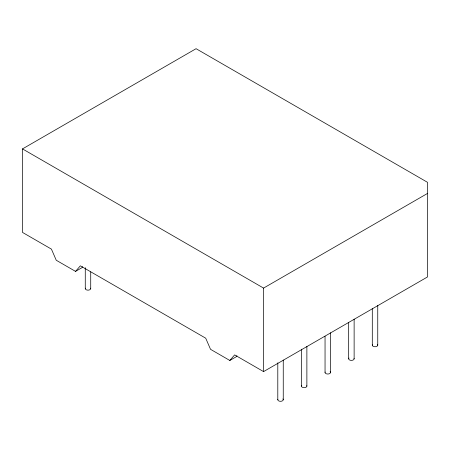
<?xml version="1.0" encoding="UTF-8"?>
<svg xmlns="http://www.w3.org/2000/svg" width="450" height="450" viewBox="0 0 450 450"><rect width="100%" height="100%" fill="white"/><g stroke="black" fill="none" stroke-linecap="round" stroke-linejoin="round"><path stroke-width="0.67" d="M229.821 360.461L234.641 354.898L263.571 371.599L427.5 276.952L427.5 182.312L196.071 48.696L22.5 148.905L22.5 232.414L51.429 249.12L56.25 260.252L75.538 271.389L80.359 265.821L205.712 338.192L210.538 349.329L229.821 360.461L236.104 356.833L236.981 355.821M82.699 266.749L81.821 267.761L75.538 271.389M22.5 148.905L263.571 288.09L427.5 193.444M377.752 305.505L377.752 345.173M372.296 308.289L372.296 345.173M354.127 319.146L354.127 358.808M348.671 322.622L348.671 358.808M330.502 332.781L330.502 372.448M325.046 336.262L325.046 372.448M306.877 346.421L306.877 386.089M301.421 349.206L301.421 386.089M283.252 360.062L283.252 399.729M277.796 362.846L277.796 399.729M263.571 288.09L263.571 371.599M90.72 271.873L90.72 288.574M85.269 267.694L85.269 288.574M377.387 344.385A2.728 1.575 0 0 1 375.379 346.731A2.728 1.575 0 0 1 372.386 344.762M354.032 358.402A2.728 1.575 0 0 1 351.045 360.371A2.728 1.575 0 0 1 349.037 358.026M330.137 371.661A2.728 1.575 0 0 1 328.129 374.012A2.728 1.575 0 0 1 325.136 372.043M306.782 385.684A2.728 1.575 0 0 1 303.795 387.652A2.728 1.575 0 0 1 301.787 385.301M282.887 398.942A2.728 1.575 0 0 1 280.879 401.293A2.728 1.575 0 0 1 277.886 399.324M90.63 288.169A2.728 1.575 0 0 1 87.992 290.149A2.728 1.575 0 0 1 85.359 288.169"/></g></svg>
